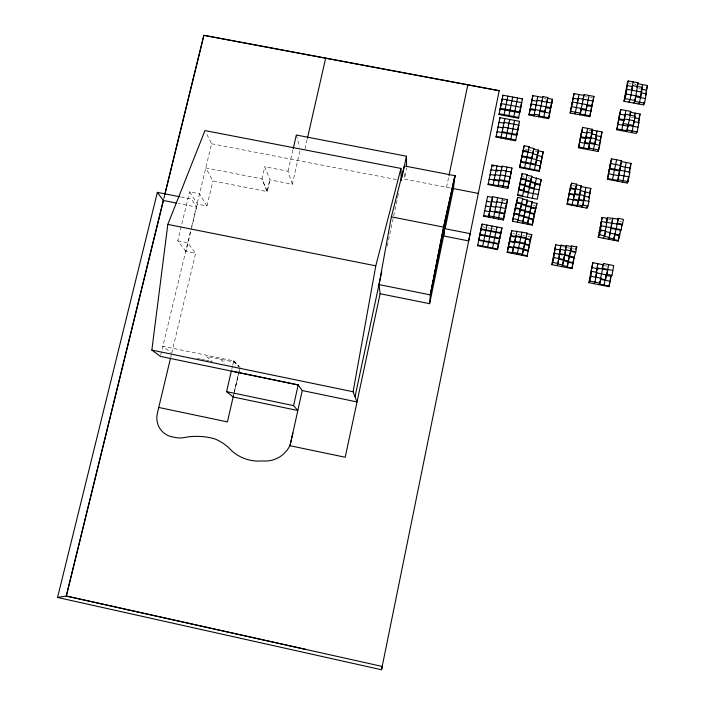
<?xml version="1.0" encoding="UTF-8"?>
<svg xmlns="http://www.w3.org/2000/svg" width="705" height="705" viewBox="0 0 705 705"><rect width="100%" height="100%" fill="white"/><g stroke="black" fill="none" stroke-linecap="round" stroke-linejoin="round"><path stroke-width="0.53" stroke-dasharray="3.52 2.64" d="M446.547 187.257L448.768 176.576M387.23 246.107L397.743 196.933M397.805 196.625L398.492 193.408M450.222 187.971L404.582 179.123L406.565 167.649M233.47 395.972L234.175 392.844M234.412 391.795L239.515 369.279L234.342 391.777M292.311 184.225L288.019 171.262L264.807 166.741L269.909 179.854L292.311 184.225L300.074 150.262M304.983 148.984L307.177 139.361M233.232 397.021L233.707 394.932M233.945 393.883L240.052 367.323M288.019 171.262L292.963 149.689M267.195 191.575L261.987 178.876L205.781 167.896L212.945 180.938L267.195 191.575L269.909 179.854L267.151 191.575L261.934 178.867L264.807 166.741M231.813 369.023L232.518 365.965M232.756 364.943L233.699 360.863L162.855 346.226L170.918 352.553M160.661 355.329L190.561 231.099M191.593 226.834L211.588 143.758L205.922 132.461M171.72 353.179L195.62 253.342L185.979 251.412L191.037 230.368M191.293 229.319L197.365 204.071L189.619 191.831L199.541 193.787L206.953 205.966L197.365 204.071M170.786 357.1L171.253 355.144M206.953 205.966L212.945 180.938M185.979 251.412L177.757 240.828L189.619 191.831M163.816 198.352L164.6 195.153M163.816 198.792L164.6 195.585M629.336 83.093L631.292 83.463M634.236 84.01L636.192 84.371M638.73 88.654L640.704 89.024M585.432 96.664L587.388 97.026M590.332 97.581L592.288 97.942M544.348 98.665L546.296 99.026M631.46 117.241L633.416 117.612M588.86 130.346L590.825 130.716M525.269 149.187L527.225 149.566M529.191 149.936L531.147 150.315M535.069 151.064L537.034 151.434M572.663 185.688L574.645 186.067M522.238 176.673L524.203 177.052M528.142 177.81L530.107 178.18M608.741 219.396L610.741 219.784M619.721 221.529L621.722 221.908M532.998 205.455L534.972 205.842M503.167 200.202L505.133 200.581M211.588 143.758L396.959 179.704M482.467 226.772L485.428 227.354M488.389 227.935L490.363 228.323M492.337 228.711L495.307 229.292M512.984 233.558L514.967 233.945M517.937 234.527L519.92 234.915M522.899 235.496L524.881 235.893M527.86 236.475L529.843 236.862M562.458 246.724L564.449 247.111M567.446 247.702L570.433 248.283M572.434 248.68L574.425 249.068M604.493 265.626L607.507 266.217M180.85 196.986L191.513 199.092L196.642 207.085L178.356 203.463M177.757 240.828L187.742 242.82L195.62 253.342M197.329 358.475L200.528 359.145M201.595 359.365L204.794 360.026M205.86 360.246L209.059 360.907M210.125 361.127L212.258 361.568L206.565 356.43L234.368 362.176L238.59 366.45M220.453 359.303L225.01 363.639M233.699 360.863L239.348 366.6M233.602 360.845L239.259 366.582M296.329 135.025L299.748 147.178M404.494 173.633L404.582 179.123"/><path stroke-width="1.06" d="M380.118 293.738L429.618 303.679L430.341 294.875L443.604 227.107L454.981 175.704L430.341 294.875L378.999 284.591L380.118 293.738L345.212 457.245L289.958 445.727L292.839 433.037M445.172 228.446L453.421 188.588L455.007 175.704L404.37 165.931L391.345 216.858L379.017 284.591M302.225 390.561L298.171 384.939L160.405 356.386L151.848 350.094L167.816 224.41L204.979 130.584L400.942 168.433L401.251 180.533M170.548 358.087L157.55 412.425L156.818 416.602L156.986 420.823L158.035 424.877A20.154 19.564 -49.1 0 0 173.703 437.118A25.732 24.992 -48.4 0 0 182.516 437.858L187.9 436.933A69.328 67.372 -61.5 0 1 214.813 438.889A48.548 47.226 -58.7 0 1 231.619 450.662C239.867 458.259 251.288 462.013 262.427 460.92A27.733 27.266 -51.7 0 0 283.172 454.381L287.058 450.336L290.063 445.613L302.242 390.535L357.021 401.929L353.09 391.751L375.791 265.847L400.942 168.433M617.289 181.141L618.109 179.722L621.616 160.749L611.676 158.863L610.883 160.361L607.366 179.246L627.221 183.044L628.093 178.312M629.133 172.637L629.653 169.799M629.997 167.905L630.34 166.019M638.351 122.309L639.312 118.713L634.403 117.788M639.03 118.607L639.541 115.831M607.366 179.246L607.754 178.532L617.703 180.436L621.193 161.498L631.125 163.393L629.389 172.857L629.821 172.126L609.913 168.328L609.129 169.79M629.838 115.021L630.349 112.236L640.158 114.078L638.457 123.357L638.906 122.538L633.98 121.612L632.27 130.936L631.407 132.531M627.221 183.044L628.085 181.634L629.821 172.126M630.094 115.118L630.781 111.408L620.964 109.566L620.144 111.24L616.699 129.755L636.307 133.448L637.197 131.861L638.906 122.538M610.741 276.915L611.958 275.329L613.747 265.556L603.647 263.573L602.872 264.683L592.826 262.709L588.851 282.67L608.961 286.653L609.851 281.78M610.213 279.832L610.565 277.885M608.961 286.653L611.147 276.386L606.106 275.391L603.929 285.657M606.644 222.542L606.247 223.168L607.137 218.374L602.14 217.404L598.201 237.224L618.197 241.128L619.078 236.316M619.254 235.355L619.607 233.425M618.197 241.128L620.797 230.271L610.759 228.323L611.164 227.706M633.76 103.053L635.082 100.48L638.06 82.776L628.217 80.943L627.371 82.732L623.934 101.22L643.603 104.895L644.114 102.11M645.472 94.699L645.806 92.849M645.762 94.752L647.454 85.49L637.62 83.666L638.06 82.776M619.959 231.504L621.22 229.654L622.101 224.825L601.629 221.564L600.871 222.833M643.603 104.895L644.52 103.186L646.221 93.88L641.286 92.963L639.576 102.269L638.686 103.979M621.264 226.076L622.524 224.199L623.405 219.37L618.373 218.391L614.002 238.951L613.191 240.149M617.959 219.035L607.534 217.73L605.242 231.557L610.274 232.535M605.066 232.518L604.352 236.387L609.384 237.365L612.936 218.056M603.198 238.202L604.74 235.778L605.639 230.94L600.607 229.953L599.091 232.421M631.592 90.205L633.143 81.859M640.431 97.616L642.59 87.438L632.72 85.605L630.138 99.564L628.851 102.137M630.349 115.215L626.921 130.804L617.104 128.953L616.699 129.755M626.498 131.606L628.208 125.349L638.051 127.2M599.814 281.224L599.276 284.15L609.358 286.142M602.149 268.57L602.872 264.683M598.898 284.661L600.034 283.119L600.942 278.219L590.834 276.228L589.75 277.814M607.798 269.442L605.604 279.744L600.563 278.748L603.647 263.573M609.517 235.073L609.869 233.143L619.915 235.1M610.23 231.214L612.539 218.7M636.932 87.367L637.452 84.591M635.328 97.625L634.641 101.344L644.52 103.186M626.155 162.45L623.097 180.674L622.259 182.093M634.571 116.863L635.249 113.153L634.817 113.99M633.125 126.274L635.275 116.14L625.432 114.289L625.009 115.126L620.1 114.201L619.281 115.858M606.106 275.391L606.899 274.333L608.688 264.569M613.773 238.59L614.134 236.66M641.171 91.985L641.515 90.134M641.858 88.275L642.537 84.574M617.078 223.855L618.373 218.391M607.754 178.532L609.517 169.059L619.448 170.954L619.862 170.222M617.104 128.953L618.831 119.665L623.731 120.59L624.568 118.951L634.421 120.802L633.98 121.612M609.913 168.328L611.676 158.863M618.426 120.484L620.964 109.566M591.019 272.421L592.826 262.709M588.851 282.67L589.926 281.119L591.742 271.346L596.791 272.341L594.985 282.123L593.874 283.666M601.25 222.198L602.14 217.404M600.739 226.375L601.629 221.564M621.22 229.654L601.118 225.75L600.219 230.579L602.229 230.967M626.498 90.214L628.217 80.943M598.201 237.224L599.699 234.8L600.607 229.953M623.934 101.22L625.194 98.638L626.921 89.332L641.735 92.091L641.286 92.963M623.731 120.59L621.598 130.681M616.637 159.806L612.328 180.198M625.873 110.482L624.145 119.771L619.237 118.845M596.227 272.438L597.849 263.696L597.47 264.243M622.867 125.234L625.432 114.289M595.514 277.752L597.32 268.006L607.402 269.989M572.108 268.05L573.015 263.203L568.01 262.216L567.093 267.063L572.108 268.05L571.781 268.596L551.786 264.648L555.769 244.767L560.766 245.745L559.84 250.575L560.44 249.411L565.454 250.398L565.771 249.817L575.835 251.791L576.752 246.935L571.72 245.948L568.01 262.216M571.781 268.596L574.258 257.792L569.243 256.805L571.72 245.948M573.606 258.92L575.835 251.791M572.019 205.252L576.62 184.146L571.64 183.194L570.689 185.3L567.058 204.291L586.913 208.134L587.274 206.23M589.063 196.713L589.953 193.17L580.356 190.57L580.691 189.874L570.733 187.962L569.781 190.042M589.777 192.906L590.314 190.059M580.559 188.411L580.92 186.508L590.852 188.42L589.054 197.938L589.415 197.259L584.427 196.298M589.415 197.259L588.516 202.035L588.869 201.357L578.884 199.436L577.307 205.552L567.366 203.63L567.058 204.291M588.261 149.627L592.517 129.297L582.647 127.438L578.408 147.75L598.122 151.496L599.752 145.256L584.912 142.445L584.568 143.221M599.532 143.996L599.885 142.119M600.237 140.242L600.766 137.44M600.942 136.506L602.026 131.967L592.165 130.099L591.451 133.844M586.913 208.134L587.97 206.151L588.869 201.357M602.026 131.967L600.263 141.335L600.634 140.551L595.69 139.616L596.051 138.823L586.146 136.955L583.335 148.684M598.122 151.496L600.634 140.551M573.244 199.823L576.62 184.146M591.504 107.389L593.98 96.4L584.154 94.567L583.819 95.431L574.029 93.606L570.134 112.994L589.741 116.678L592.209 103.679M592.561 101.828L592.914 99.978M584.912 142.445L587.582 128.363M586.146 136.955L587.045 132.249L591.988 133.183L588.613 148.852L578.735 146.984L578.408 147.75M589.741 116.678L591.856 106.543L586.948 105.627L587.291 104.772M565.771 249.817L562.387 265.529L567.402 266.516L568.327 261.661M565.146 250.98L566.379 245.551L571.394 246.53M561.779 266.622L562.687 264.974L566.379 245.551M576.981 206.213L579.792 194.65M579.81 193.426L581.255 185.812L576.285 184.851M578.884 199.436L580.691 189.874M568.512 260.691L569.058 257.774M585.335 191.531L582.63 205.851L577.642 204.891M581.942 207.173L582.973 205.19L584.78 195.611L574.804 193.69M595.32 140.401L597.091 131.033L596.721 131.835M591.988 133.183L591.627 133.985L596.571 134.919L593.187 150.562M594.8 144.313L596.051 138.823M572.874 262.78L573.244 260.85M581.484 108.508L580.259 113.999L590.094 115.849M583.819 95.431L582.929 100.066L583.264 99.202M579.933 114.836L584.154 94.567M554.844 249.588L555.769 244.767M554.209 253.853L555.135 249.015L560.14 249.993M553.566 258.136L554.5 253.28L562.528 254.857M551.786 264.648L552.923 262.436L553.857 257.572L563.921 259.546M567.366 203.63L569.191 194.104L574.152 195.065M568.873 194.783L570.415 188.658L575.386 189.61L575.712 188.914M570.733 187.962L571.64 183.194M578.735 146.984L580.532 137.598L585.458 138.532M580.197 138.391L582.647 127.438M586.772 106.552L584.833 115.752M586.066 110.271L589.063 95.483M566.071 246.142L561.065 245.155L559.215 254.84L559.814 253.694L569.878 255.668M560.44 249.411L557.664 263.987L562.687 264.974M556.783 265.635L557.955 263.432L559.814 253.694M572.24 102.868L574.029 93.606M570.134 112.994L572.557 102.014L592.218 105.697M577.316 102.859L578.92 94.514M592.385 102.754L593.099 101.044L578.356 98.286L575.033 113.91M524.494 168.53L529.138 146.666L524.194 145.732L519.585 167.587L539.246 171.359L540.902 162.89M539.246 171.359L543.185 151.795L538.267 150.861L534.328 170.416M513.381 216.479L515.364 208.433L525.34 210.372L523.004 221.282L518.025 220.312L522.687 198.44L517.682 197.471L512.438 221.247L532.24 225.106L533.914 216.514M535.033 210.795L534.099 215.554L536.963 203.375L531.975 202.405L529.622 213.307L534.593 214.267L533.174 220.33M535.403 208.883L535.774 206.979M532.478 224.481L533.412 219.696L528.45 218.726L527.516 223.52L532.478 224.481L532.24 225.106M532.31 198.255L535.095 184.049L540.021 184.992L541.202 179.555L531.57 176.946L529.235 187.83L539.096 189.733M522.114 255.316L527.032 233.038L511.804 230.72L507.203 252.381L527.084 256.294L528.962 246.662M529.147 245.701L529.525 243.78M530.83 237.056L529.896 241.859L531.799 234.633L526.794 233.655L527.032 233.038M528.027 251.474L530.618 240.07L525.622 239.092L522.335 254.743L527.314 255.73L527.084 256.294M430.341 294.875L443.604 227.107L455.007 175.704M517.505 195.4L522.132 173.597L527.084 174.549L524.987 184.78L522.44 196.351L522.661 195.673L517.726 194.712L517.505 195.4L537.254 199.215L541.202 179.555M538.179 194.465L523.374 191.61L524.758 185.477M524.943 184.534L526.15 179.308L521.189 178.356L520.316 181.203M528.45 218.726L528.926 217.448L518.968 215.518L521.744 203.26L516.73 202.291L515.267 206.953M544.806 112.262L547.811 97.493L542.912 96.576L538.999 115.99L548.79 117.841L550.614 108.544L545.723 107.618L543.634 117.744M523.727 248.759L513.734 246.794L512.376 252.787L507.397 251.808L507.203 252.381M512.174 253.359L516.06 235.919L526.08 237.885L525.622 239.092M508.155 247.57L509.495 241.577L514.474 242.555L517.012 231.081M529.138 146.666L528.9 147.442L533.835 148.385L529.411 169.473M531.737 158.572L533.835 148.385M527.375 197.303L531.808 176.224L526.855 175.272L527.084 174.549M523.718 217.122L522.775 221.916L527.745 222.886L532.222 201.736L527.225 200.766L523.718 217.122L533.659 219.061M536.029 208.169L526.053 206.23L527.463 200.088L522.467 199.118L522.687 198.44M546.816 102.058L547.811 97.493M522.017 232.06L517.135 254.338M535.5 164.97L538.514 150.094L533.588 149.152M534.17 188.781L535.342 183.344M535.095 184.049L536.514 177.898M542.656 97.44L532.901 95.607L528.988 114.977L548.525 118.66L549.706 113.188L539.915 111.346L540.171 110.509M549.609 113.091L550.156 110.306M551.522 103.899L552.429 99.273L547.538 98.356M552.429 99.273L550.341 109.381L551.795 103.053L537.104 100.295L536.858 101.15L531.975 100.233L531.746 101.088M528.988 114.977L530.142 109.504L535.024 110.421L535.271 109.583M529.904 110.341L532.901 95.607M519.585 167.587L520.731 162.141L540.427 165.913L540.171 166.653M520.519 162.89L521.885 156.686L536.672 159.515L536.426 160.264L541.343 161.207L541.087 161.947L543.185 151.795M521.444 158.193L523.039 151.214L532.909 153.1L532.663 153.857L537.598 154.8L537.342 155.558L542.268 156.492L542.004 157.25M522.379 153.496L524.194 145.732M518.448 190.658L519.814 184.525L529.702 186.437M519.382 185.926L520.969 179.07L530.874 180.974M512.438 221.247L514.201 213.897L524.167 215.836M521.189 178.356L522.132 173.597M514.324 211.712L516.518 202.961L526.52 204.899M516.73 202.291L517.682 197.471M537.774 96.523L534.108 115.074L529.217 114.148M507.397 251.808L508.349 246.988L513.319 247.966M509.107 242.767L510.649 236.157L515.637 237.136M510.05 237.964L511.804 230.72M510.984 172.76L511.927 168.028L502.075 166.142L498.109 185.768L488.265 183.864L488.107 184.569L507.767 188.367L509.098 182.225L494.302 179.378L494.135 180.083M517.558 97.96L513.637 117.321M492.002 226.032L487.508 247.684M497.598 197.708L493.447 218.074M507.001 167.085L502.85 187.415M502.956 95.21L499.025 114.562L518.51 118.246L522.431 98.867L502.956 95.21L502.771 96.083M496.981 227.001L492.46 248.662M502.542 198.669L498.382 219.035M519.435 113.602L521.718 102.648L502.198 98.973L501.837 100.692M499.96 117.629L496.029 137.052L515.566 140.771L519.497 121.322L499.96 117.629L499.783 118.458M516.492 136.109L518.774 125.173L504.084 122.388L503.908 123.208L499.025 122.282L498.849 123.093M507.767 188.367L508.525 184.578M510.781 173.263L511.345 170.434M511.187 172.029L508.71 183.635L511.187 172.029L501.308 170.134L501.132 170.866L496.205 169.914L496.038 170.645M501.969 227.979L500.286 235.241L501.969 227.979L482.044 224.084L477.611 245.737L497.422 249.632L500.092 236.193M483.577 216.153L483.727 215.51L488.662 216.47L492.495 197.426L487.569 196.475L483.577 216.153L503.317 220.004L505.027 211.421M497.422 249.632L498.55 244.247L478.713 240.343M498.373 244.829L499.686 238.836L479.823 234.941L478.58 240.943M499.334 240.026L500.823 233.417L480.933 229.522L479.55 236.149M503.317 220.004L504.639 213.941L489.781 211.051L489.623 211.703L484.688 210.742L484.538 211.394M504.269 215.237L507.494 199.621L492.663 196.748L492.337 198.105M488.107 184.569L492.081 164.988L501.898 166.874M507.82 96.127L503.899 115.479M480.51 231.363L482.044 224.084M504.842 118.555L500.902 137.986M496.99 165.931L493.024 185.512M511.936 100.744L512.685 97.043L512.482 97.898M487.023 225.054L482.555 246.706M488.512 217.114L492.663 196.748M511.953 100.806L508.763 116.404M179.784 196.774L157.382 192.35L57.546 597.461L381.52 669.75L499.211 90.628L203.842 35.25L164.864 194.087M499.968 109.936L502.198 98.973M448.988 175.51L467.829 84.75M429.618 303.679L444.52 231.61M499.025 114.562L499.202 113.734L518.721 117.418L518.51 118.246M500.902 105.309L501.255 103.609L520.792 107.292L520.361 108.975M496.972 132.399L497.14 131.597L516.703 135.316M497.906 127.746L498.083 126.935L502.965 127.861L503.15 127.059L517.849 129.843L517.426 131.447M496.029 137.052L496.197 136.268L515.769 139.987L515.566 140.771M355.012 396.721L381.749 271.716M401.859 177.695L406.45 156.219L296.329 135.025L293.209 148.64M489.067 179.846L489.217 179.141L499.052 181.035L499.404 179.616L509.292 181.52M490.019 175.131L490.169 174.417L495.086 175.36L495.254 174.646L500.18 175.589L500.356 174.875L510.244 176.77L509.653 178.911M490.971 170.425L491.129 169.702L498.003 171.024M492.081 164.988L491.914 165.728L493.879 166.107M158.74 407.455L227.415 421.898L233.143 396.994L297.818 410.504L293.588 405.622L298.18 384.912M381.52 669.75L382.251 666.454L66.349 596.033L57.546 597.461M487.419 197.144L487.569 196.475M502.022 132.522L502.207 131.729L516.915 134.523M485.498 206.635L485.648 205.983L490.583 206.935L490.742 206.283L495.685 207.244L495.862 206.583L505.785 208.513L505.212 210.469L507.494 199.621M486.459 201.894L486.609 201.225L491.544 202.176L491.702 201.515L496.646 202.467L496.813 201.797L506.736 203.727L506.164 205.719M307.415 138.295L325.692 58.092M477.611 245.737L477.743 245.155L497.598 249.059M233.232 397.021L226.587 391.645L231.346 371.059L298.171 384.939M508.79 124.133L508.984 123.313M509.53 120.299L509.724 119.48L505.793 138.911M157.382 192.35L163.296 200.484L66.235 596.051L306.569 649.578M66.349 596.033L163.56 199.859M164.864 194.518L203.904 35.409L499.184 90.778M501.713 167.605L502.075 166.142M497.933 186.464L498.276 185.071L508.155 186.975M514.403 121.216L514.606 120.405L510.676 139.846M522.211 99.731L522.431 98.867M521.286 104.349L521.718 102.648M494.734 212.02L494.901 211.368L504.824 213.298M506.058 171.809L506.243 171.086M519.285 122.141L519.497 121.322M518.351 126.794L518.774 125.173M501.59 203.428L501.775 202.767M511.53 169.491L511.927 168.028M530.821 105.715L531.297 104.014L550.887 107.698M535.941 105.785L536.188 104.939M533.87 115.902L534.355 114.236L539.254 115.162L538.752 116.819M542.401 98.303L542.912 96.576M541.74 102.066L542.004 101.212M527.975 152.157L528.204 151.39L523.26 150.447M546.631 102.983L546.895 102.128M545.723 107.618L545.987 106.781M551.248 104.754L551.795 103.053M548.525 118.66L548.79 117.841M538.267 150.861L538.514 150.094M531.57 176.946L531.808 176.224M517.382 222.207L518.237 219.678L513.249 218.709M528.309 192.562L528.538 191.875L518.66 189.971M527.225 200.766L527.463 200.088M522.335 223.177L523.004 221.282M531.975 202.405L532.222 201.736M572.812 99.088L573.13 98.233L578.029 99.149L578.356 98.286M527.287 224.146L527.745 222.886M571.922 103.714L572.557 102.014M571.032 108.35L571.658 106.658L586.41 109.425M536.293 205.146L536.963 203.375M531.156 236.245L531.799 234.633M593.266 98.127L593.98 96.4M581.087 133.712L581.757 132.117L586.692 133.051L587.045 132.249M590.623 112.033L590.975 111.196L581.158 109.346M579.298 143.071L579.633 142.287L589.503 144.155M591.803 130.901L592.517 129.297M591.098 137.889L590.746 138.682L580.867 136.805M596.571 134.919L596.21 135.713L601.145 136.647M567.966 199.533L568.283 198.863L578.215 200.784M626.516 87.35L627.362 85.578L632.279 86.495L632.72 85.605M625.652 91.967L626.921 89.332M580.585 187.204L581.255 185.812M624.797 96.594L626.058 93.985L640.88 96.744M554.562 250.169L555.135 249.015M585.538 188.156L585.881 187.459L584.084 196.977L584.78 195.611M617.562 125.12L617.968 124.309L627.776 126.151M553.636 254.99L554.5 253.28M552.711 259.819L553.857 257.572M635.936 95.818L635.496 96.691L645.366 98.533M560.466 246.327L561.065 245.155M583.872 200.396L583.529 201.066L573.57 199.145M590.49 189.107L590.852 188.42M642.59 87.438L641.682 89.2L646.608 90.117L646.15 90.998L647.454 85.49M630.349 112.236L630.781 111.408M558.889 258.559L558.589 259.123L568.644 261.097M645.295 95.624L646.221 93.88M610.001 165.076L610.794 163.595L620.735 165.49L620.321 166.221L630.261 168.116L629.829 168.856M639.708 114.906L640.158 114.078M564.846 254.681L564.538 255.254L574.593 257.228M608.248 174.514L608.635 173.791L618.576 175.695L618.99 174.972L628.957 176.876M570.803 250.804L570.477 251.385L575.5 252.372M621.193 161.498L621.616 160.749M575.43 249.262L576.752 246.935M566.776 267.609L567.402 266.516M630.693 164.133L631.125 163.393M599.981 227.618L601.118 225.75M606.749 219.008L607.534 217.73M605.242 231.557L605.639 230.94M608.195 239.171L609.384 237.365M591.557 268.103L591.918 267.556L598.959 268.94M614.892 234.122L614.487 234.73L619.501 235.708M590.658 272.95L591.742 271.346M596.95 268.552L597.32 268.006M596.791 272.341L596.421 272.879L606.503 274.862M600.942 278.219L600.175 279.268L610.257 281.26M605.216 280.264L605.604 279.744M625.194 98.638L635.082 100.48M570.759 111.319L580.594 113.161M623.705 123.604L633.566 125.464M530.371 108.667L545.071 111.425M627.344 130.002L637.197 131.861M500.321 108.253L519.867 111.936M500.145 109.099L519.647 112.774M590.208 142.595L595.161 143.538M588.957 148.085L598.862 149.962M522.105 155.928L531.975 157.814M618.109 179.722L628.085 181.634M520.951 161.401L535.747 164.23M519.797 166.856L539.501 170.636M525.692 180.736L535.588 182.639M530.398 182.392L540.277 184.296M520.034 183.82L524.987 184.78M569.499 193.417L579.448 195.338M524.529 186.182L534.408 188.085M518.871 189.275L523.824 190.235M582.973 205.19L587.97 206.151M453.403 188.588L478.334 193.417M521.295 204.6L531.279 206.539M617.492 223.221L622.524 224.199M530.803 207.86L535.774 208.83M515.566 207.772L520.572 208.742M520.131 210.064L530.098 212.002M524.881 211.685L534.839 213.624M514.412 213.245L519.4 214.214M599.699 234.8L604.74 235.778M608.979 237.973L614.002 238.951M613.597 239.55L618.611 240.528M488.821 215.836L503.687 218.735M481.074 228.896L501.008 232.8M510.852 235.549L530.856 239.471M391.345 216.858L443.604 227.107M479.964 234.333L499.863 238.237M514.897 241.366L524.899 243.331M509.697 240.987L529.675 244.899M524.449 244.512L529.437 245.49M478.854 239.753L498.726 243.657M508.543 246.406L528.494 250.319M523.277 249.923L528.257 250.901M563.304 260.674L573.341 262.648M602.74 268.455L612.848 270.438M512.579 252.214L522.555 254.179M552.923 262.436L557.955 263.432M606.899 274.333L611.958 275.329M589.926 281.119L600.034 283.119M163.296 200.484L176.206 203.04M167.816 224.41L375.791 265.847M151.848 350.094L353.09 391.751M226.587 391.645L293.588 405.622M406.45 156.219L406.556 166.609M444.432 228.596L443.621 235.99L468.684 240.916L470.103 233.637L444.432 228.596"/></g></svg>
